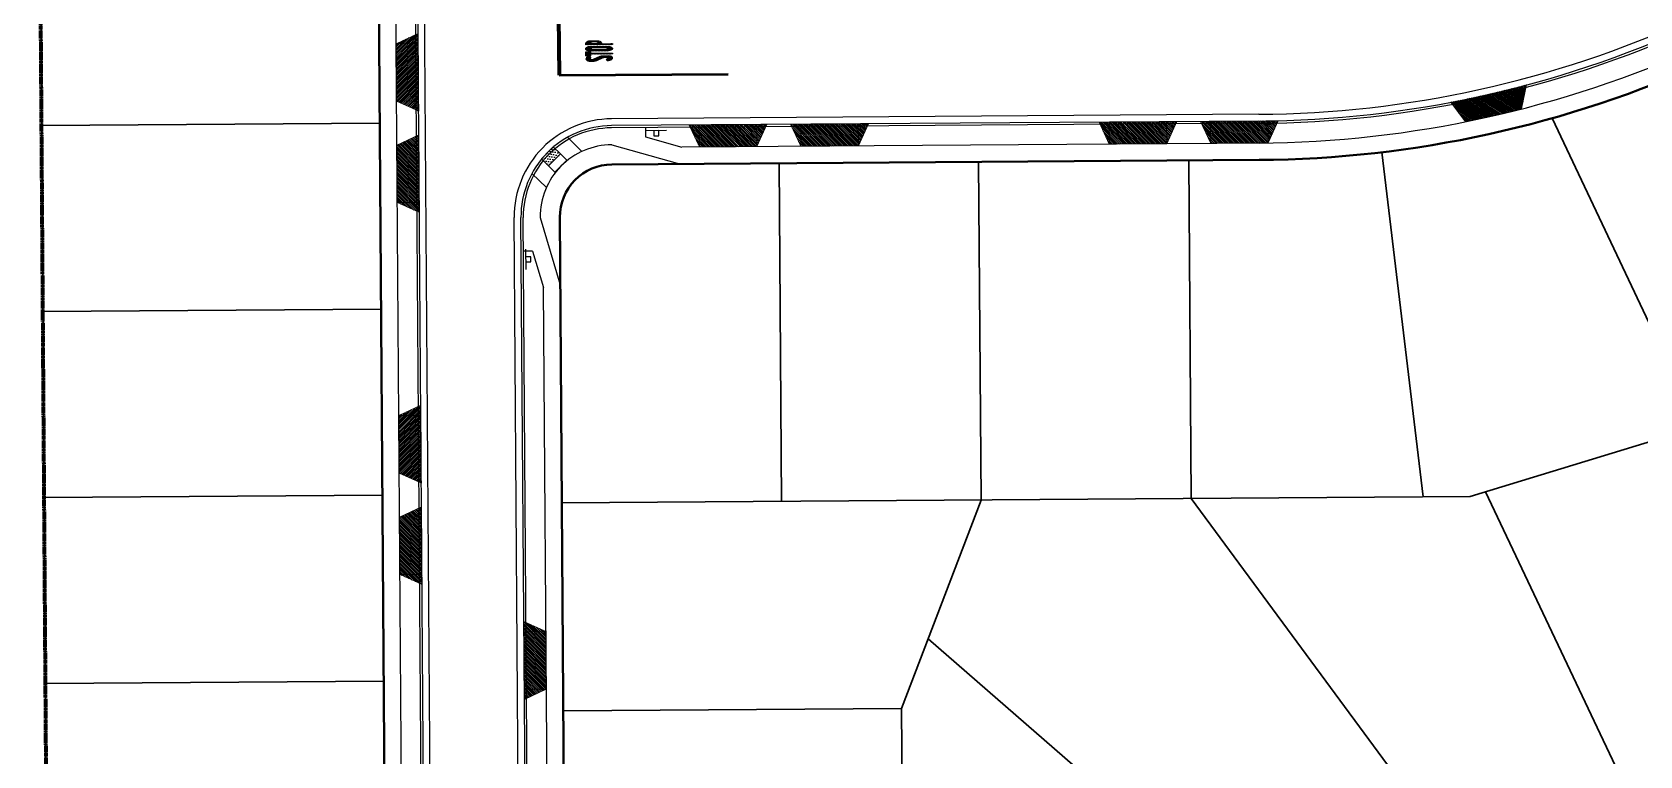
# Model space of a CAD drawing. Header units: feet. Extents: x 627 to 1424, y 217 to 1375.
# Drawn here: x 630.6 to 1105.8, y 506.2 to 720.3 of the extents above; entities that cross this region are included whole.
import ezdxf
from ezdxf.enums import TextEntityAlignment as Align

# ---------------------------------------------------------------- set-up
doc = ezdxf.new("R2010")
doc.units = ezdxf.units.FT
doc.header["$MEASUREMENT"] = 0
doc.linetypes.add('PHANTOM2', pattern=[1.25, 0.625, -0.125, 0.125, -0.125, 0.125, -0.125])
for name, color, linetype, lineweight in [('C-ROAD-DRWY', 1, 'Continuous', 18), ('C-ROAD-DRWY-PATT', 254, 'Continuous', 25), ('C-ROAD-RAMP', 2, 'Continuous', 25), ('C-ROAD-SIGN', 2, 'Continuous', 25), ('C-ROAD-STRP-12IN', 5, 'Continuous', 100), ('C-ROAD-STRP-D35', 4, 'Continuous', 50), ('C-ROAD-STRP-MRKG', 2, 'Continuous', 25), ('V-BNDY-PHAS-LINE', 171, 'PHANTOM2', 100), ('V-PROP-LINE', 3, 'Continuous', 30), ('V-ROAD-ROW', 4, 'Continuous', 40), ('V-ROAD-SWLK', 6, 'Continuous', 25)]:
    doc.layers.add(name, color=color, linetype=linetype, lineweight=lineweight)
for name, color, linetype in [('V-ROAD-CURB-FOC', 103, 'Continuous'), ('V-ROAD-CURB-LIP', 1, 'Continuous'), ('V-ROAD-CURB-TBC', 2, 'Continuous')]:
    doc.layers.add(name, color=color, linetype=linetype)
pattern_1 = [(134.911579968, (-6687747.27462, -2007626.33837), (-0.26557393521, -0.26475551918), [])]
pattern_2 = [(135.4012, (794.31454, 714.67321), (-0.0877672, -0.0890052), [])]

# ---------------------------------------------------------------- blocks, each defined once
blk = doc.blocks.new('SIGN')
blk.add_line((3, 0), (-3, 0))
blk.add_lwpolyline([(0.75, 0), (-0.75, 0), (-0.75, -1.5), (0.75, -1.5)], close=True)
at = {"flags": 1}
blk.add_attdef('CODE', text='', height=0.2, dxfattribs=at).set_placement((0, -0.75), align=Align.MIDDLE_CENTER)

msp = doc.modelspace()

# ---------------------------------------------------------------- hatches: boundary and pattern name
at = {"layer": 'C-ROAD-DRWY-PATT'}
h = msp.add_hatch(dxfattribs=at)
h.set_pattern_fill('ANSI31', color=256, scale=3, angle=0.3128, style=0)
h.set_pattern_definition([(45.3128, (743.38777, 693.89034), (-0.266609, 0.2637133), [])])
h.paths.add_polyline_path([(738.35, 699.86), (744.87, 696.9, -0.000023), (744.71, 719.9), (738.23, 716.85, -0.000001)])
h = msp.add_hatch(dxfattribs=at)
h.set_pattern_fill('ANSI31', color=256, scale=3, angle=89.9116, style=0)
h.set_pattern_definition(pattern_1)
h.paths.add_polyline_path([(738.44, 686.86), (744.92, 689.9, 0.000023), (745.08, 666.9), (738.56, 669.86, 0.000001)])
h = msp.add_hatch(dxfattribs=at)
h.set_pattern_fill('ANSI31', color=256, scale=3, angle=90.3128, style=0)
h.set_pattern_definition([(135.3128, (850.81625, 691.46926), (-0.2637133, -0.266609), [])])
h.paths.add_polyline_path([(844.85, 686.43), (847.81, 692.95, -0.000023), (824.81, 692.79), (827.85, 686.31, -0.000001)])
h = msp.add_hatch(dxfattribs=at)
h.set_pattern_fill('ANSI31', color=256, scale=3, angle=89.9116, style=0)
h.set_pattern_definition(pattern_1)
h.paths.add_polyline_path([(857.85, 686.52), (854.81, 693, 0.000023), (877.81, 693.16), (874.85, 686.64, 0.000001)])
h = msp.add_hatch(dxfattribs=at)
h.set_pattern_fill('ANSI31', color=256, scale=3, angle=90.3128, style=0)
h.set_pattern_definition([(135.3128, (971.98327, 692.3178), (-0.2637133, -0.266609), [])])
h.paths.add_polyline_path([(966.02, 687.28), (968.97, 693.8, -0.000023), (945.97, 693.64), (949.02, 687.16, -0.000001)])
h = msp.add_hatch(dxfattribs=at)
h.set_pattern_fill('ANSI31', color=256, scale=3, angle=0.3128, style=0)
h.set_pattern_definition([(45.3128, (744.168, 583.8931), (-0.266609, 0.2637133), [])])
h.paths.add_polyline_path([(739.13, 589.86), (745.65, 586.9, -0.000023), (745.49, 609.9), (739.01, 606.86, -0.000001)])
h = msp.add_hatch(dxfattribs=at)
h.set_pattern_fill('ANSI31', color=256, scale=3, angle=89.9116, style=0)
h.set_pattern_definition(pattern_1)
h.paths.add_polyline_path([(739.22, 576.86), (745.7, 579.9, 0.000023), (745.86, 556.9), (739.34, 559.86, 0.000001)])
h = msp.add_hatch(dxfattribs=at)
h.set_pattern_fill('ANSI31', color=256, scale=3, angle=89.9116, style=0)
h.set_pattern_definition(pattern_1)
h.paths.add_polyline_path([(782.58, 525.99), (776.1, 522.94, 0.000023), (775.94, 545.94), (782.46, 542.99, 0.000001)])
at = {"layer": 'C-ROAD-RAMP'}
h = msp.add_hatch(dxfattribs=at)
h.set_pattern_fill('DOTS', color=256, scale=12, angle=350.3404, style=0)
h.set_pattern_definition([(350.340360058, (-6687745.93565, -2007619.90924), (0.49552946114, 0.67644331111), [0, -0.75])])
edge = h.paths.add_edge_path()
edge.add_line((786.75, 684.26), (784.66, 686.32))
edge.add_arc((379.78, 1082.1), 566.19, 315.1457, 315.6517, ccw=False)
edge.add_line((781.15, 682.76), (783.24, 680.7))
edge.add_line((783.24, 680.7), (786.75, 684.26))
at = {"layer": 'C-ROAD-STRP-MRKG'}
h = msp.add_hatch(dxfattribs=at)
h.set_pattern_fill('ANSI31', color=256, angle=90.4012, style=0)
h.set_pattern_definition(pattern_2)
edge = h.paths.add_edge_path(flags=16)
edge.add_arc((796.15, 716.88), 0.558, 89.6811, 186.4593, ccw=False)
edge.add_line((796.15, 717.44), (797.57, 717.45))
edge.add_arc((797.38, 716.82), 0.655, 1.0105, 72.7825, ccw=False)
edge.add_line((798.03, 716.83), (795.59, 716.81))
edge = h.paths.add_edge_path()
edge.add_line((802.17, 716.56), (794.25, 716.51))
edge.add_line((794.25, 716.51), (794.25, 716.68))
edge.add_arc((794.85, 716.81), 0.621, 145.9624, 192.2299, ccw=False)
edge.add_arc((795.26, 716.62), 1.06, 110.3158, 149.6544, ccw=False)
edge.add_arc((795.44, 715.98), 1.73, 89.8836, 108.4276, ccw=False)
edge.add_line((795.44, 717.71), (797.64, 717.72))
edge.add_arc((797.66, 715.04), 2.68, 75.9549, 90.4012, ccw=False)
edge.add_arc((798.13, 716.9), 0.766, -4.5749, 75.9549, ccw=False)
edge.add_line((798.89, 716.84), (802.17, 716.86))
edge.add_line((802.17, 716.86), (802.17, 716.56))
h = msp.add_hatch(dxfattribs=at)
h.set_pattern_fill('ANSI31', color=256, angle=90.4012, style=0)
h.set_pattern_definition(pattern_2)
edge = h.paths.add_edge_path(flags=16)
edge.add_line((800.52, 715.06), (796.15, 715.03))
edge.add_arc((796.14, 716.69), 1.66, 266.6667, 270.4012, ccw=False)
edge.add_arc((796.08, 715.6), 0.561, 231.2612, 266.6667, ccw=False)
edge.add_arc((795.88, 715.36), 0.251, 129.5413, 231.2612, ccw=False)
edge.add_arc((796.1, 715.1), 0.584, 84.7986, 129.5413, ccw=False)
edge.add_line((796.15, 715.68), (800.51, 715.71))
edge.add_arc((800.5, 715.31), 0.405, 12.0262, 88.3307, ccw=False)
edge.add_arc((800.49, 715.48), 0.418, 273.9081, 347.34, ccw=False)
edge = h.paths.add_edge_path()
edge.add_arc((801.44, 715.68), 0.791, 288.3417, 339.5569, ccw=False)
edge.add_arc((800.72, 717.06), 2.34, 275.6306, 294.5118, ccw=False)
edge.add_line((800.95, 714.73), (795.6, 714.69))
edge.add_arc((795.39, 716.97), 2.29, 262.4397, 275.1677, ccw=False)
edge.add_arc((795.36, 716.4), 1.72, 238.0349, 260.8724, ccw=False)
edge.add_arc((794.85, 715.4), 0.611, 185.045, 228.8286, ccw=False)
edge.add_arc((794.85, 715.3), 0.61, 131.9306, 175.8008, ccw=False)
edge.add_arc((795.38, 714.31), 1.72, 99.9301, 122.7676, ccw=False)
edge.add_arc((795.41, 713.73), 2.29, 85.6348, 98.3628, ccw=False)
edge.add_line((795.59, 716.02), (800.94, 716.06))
edge.add_arc((800.74, 713.72), 2.34, 66.2906, 85.1719, ccw=False)
edge.add_arc((801.48, 715.16), 0.733, 35.0827, 73.7132, ccw=False)
edge.add_arc((801.85, 715.34), 0.334, 10.8785, 47.8842, ccw=False)
h = msp.add_hatch(dxfattribs=at)
h.set_pattern_fill('ANSI31', color=256, angle=90.4012, style=0)
h.set_pattern_definition(pattern_2)
edge = h.paths.add_edge_path()
edge.add_arc((800.01, 710.83), 2, 90.4012, 114.1965, ccw=False)
edge.add_line((800, 712.83), (800.51, 712.83))
edge.add_arc((800.57, 712.49), 0.348, 39.0371, 99.6609, ccw=False)
edge.add_arc((800.61, 712.53), 0.289, -38.2346, 39.0371, ccw=False)
edge.add_arc((800.13, 714.07), 1.86, 275.5481, 292.3956, ccw=False)
edge.add_line((800.31, 712.22), (800.53, 711.89))
edge.add_line((800.53, 711.89), (800.94, 711.89))
edge.add_arc((801.02, 713.28), 1.39, 266.8246, 300.9963)
edge.add_arc((801.42, 712.9), 0.867, 291.7769, 327.7208)
edge.add_arc((801.89, 712.6), 0.311, 327.7208, 396.3502)
edge.add_arc((800.3, 711.37), 2.32, 37.517, 45.5077)
edge.add_arc((801.19, 711.7), 1.52, 61.0734, 94.0423)
edge.add_line((801.08, 713.21), (799.22, 713.2))
edge.add_arc((799.23, 711.2), 2, 90.4012, 114.1965)
edge.add_line((798.41, 713.02), (796.66, 712.24))
edge.add_arc((795.84, 714.06), 2, 270.4012, 294.1965, ccw=False)
edge.add_line((795.86, 712.06), (795.56, 712.06))
edge.add_arc((795.56, 712.36), 0.307, 133.6111, 270.4012, ccw=False)
edge.add_arc((795.69, 711.89), 0.78, 84.2167, 116.3274, ccw=False)
edge.add_line((795.77, 712.66), (795.54, 713.03))
edge.add_arc((795.78, 710.43), 2.61, 95.3219, 113.6289)
edge.add_arc((795.09, 712.06), 0.842, 114.9379, 150.8125)
edge.add_arc((794.62, 712.32), 0.308, 150.8125, 229.045)
edge.add_arc((795.08, 712.63), 0.858, 219.2869, 257.5229)
edge.add_arc((795.46, 713.55), 1.84, 252.1161, 275.84)
edge.add_line((795.65, 711.72), (796.71, 711.72))
edge.add_arc((796.7, 713.72), 2, 270.4012, 294.1965)
edge.add_line((797.52, 711.9), (799.19, 712.65))
h = msp.add_hatch(dxfattribs=at)
h.set_pattern_fill('ANSI31', color=256, angle=90.4012, style=0)
h.set_pattern_definition(pattern_2)
h.paths.add_polyline_path([(802.19, 713.8), (795.62, 713.76), (795.62, 713.24), (794.32, 713.23), (794.32, 714.48), (795.62, 714.49), (795.62, 714), (802.19, 714.05)])

# ---------------------------------------------------------------- linework, layer by layer
at = {"layer": 'C-ROAD-DRWY'}
for p, q in [((738.23, 716.85), (744.73, 716.9)), ((1070.91, 697.54), (1069.46, 703.88)), ((1072.36, 704.64), (1070.91, 697.54)), ((738.35, 699.86), (744.85, 699.9)), ((1054.33, 693.75), (1049.94, 699.52)), ((1054.33, 693.75), (1052.88, 700.09)), ((979.02, 687.37), (978.97, 693.87)), ((996.02, 687.5), (995.97, 694)), ((996.02, 687.5), (998.97, 694.06)), ((827.85, 686.31), (827.81, 692.81)), ((844.85, 686.43), (844.81, 692.93)), ((857.85, 686.52), (857.81, 693.02)), ((874.85, 686.64), (874.81, 693.14)), ((949.02, 687.16), (948.97, 693.66)), ((966.02, 687.28), (965.97, 693.78)), ((975.97, 693.85), (979.02, 687.37)), ((738.44, 686.86), (744.94, 686.9)), ((738.56, 669.86), (745.06, 669.9)), ((739.01, 606.86), (745.51, 606.9)), ((739.13, 589.86), (745.63, 589.9)), ((739.22, 576.86), (745.72, 576.9)), ((739.34, 559.86), (745.84, 559.9)), ((782.46, 542.99), (775.96, 542.94)), ((782.58, 525.99), (776.08, 525.94))]:
    msp.add_line(p, q, dxfattribs=at)
at = {"layer": 'C-ROAD-DRWY', "flags": 128}
for points in [[(738.35, 699.86, 0.000001), (738.23, 716.85), (744.71, 719.9, 0.000023), (744.87, 696.9), (738.35, 699.86)], [(738.44, 686.86, -0.000001), (738.56, 669.86), (745.08, 666.9, -0.000023), (744.92, 689.9), (738.44, 686.86)], [(844.85, 686.43, 0.000001), (827.85, 686.31), (824.81, 692.79, 0.000023), (847.81, 692.95), (844.85, 686.43)], [(857.85, 686.52, -0.000001), (874.85, 686.64), (877.81, 693.16, -0.000023), (854.81, 693), (857.85, 686.52)], [(966.02, 687.28, 0.000001), (949.02, 687.16), (945.97, 693.64, 0.000023), (968.97, 693.8), (966.02, 687.28)], [(739.13, 589.86, 0.000001), (739.01, 606.86), (745.49, 609.9, 0.000023), (745.65, 586.9), (739.13, 589.86)], [(739.22, 576.86, -0.000001), (739.34, 559.86), (745.86, 556.9, -0.000023), (745.7, 579.9), (739.22, 576.86)], [(782.58, 525.99, -0.000001), (782.46, 542.99), (775.94, 545.94, -0.000023), (776.1, 522.94), (782.58, 525.99)]]:
    msp.add_lwpolyline(points, format="xyb", dxfattribs=at)
at = {"layer": 'C-ROAD-DRWY'}
for centre, radius, start, end in [((990.64, 1010.5), 316.59, 280.7966, 284.9601), ((-312.97, 185977.74), 185288.38, 270.3985778, 270.4039128), ((991.02, 1008.96), 315, 270.4012, 271.4465), ((991.02, 1008.96), 321.5, 281.3578, 284.3887), ((22896.98, -3127713.6), 3128477.74, 90.40115373, 90.40141473), ((991.02, 1008.96), 321.5, 270.4012, 270.8908)]:
    msp.add_arc(centre, radius, start, end, dxfattribs=at)
at = {"layer": 'C-ROAD-DRWY-PATT'}
for p, q in [((1071.63, 701.05), (1067.8, 703.46)), ((1071.71, 701.44), (1068.3, 703.59)), ((1071.79, 701.83), (1068.8, 703.71)), ((1071.87, 702.22), (1069.3, 703.84)), ((1071.95, 702.62), (1069.8, 703.97)), ((1072.03, 703.01), (1070.3, 704.1)), ((1072.11, 703.4), (1070.8, 704.23)), ((1072.19, 703.8), (1071.29, 704.36)), ((1072.27, 704.19), (1071.79, 704.49)), ((1072.35, 704.58), (1072.28, 704.62)), ((1058.06, 694.53), (1050.09, 699.55)), ((1057.53, 694.41), (1050.41, 698.9)), ((1058.58, 694.64), (1050.63, 699.65)), ((1059.11, 694.75), (1051.17, 699.75)), ((1059.63, 694.87), (1051.71, 699.86)), ((1060.15, 694.98), (1052.24, 699.96)), ((1060.67, 695.09), (1052.78, 700.07)), ((1061.19, 695.21), (1053.31, 700.18)), ((1061.71, 695.33), (1053.84, 700.29)), ((1062.23, 695.44), (1054.37, 700.39)), ((1062.75, 695.56), (1054.9, 700.5)), ((1063.26, 695.68), (1055.43, 700.61)), ((1063.78, 695.8), (1055.96, 700.72)), ((1064.29, 695.92), (1056.48, 700.84)), ((1064.8, 696.04), (1057.01, 700.95)), ((1065.31, 696.16), (1057.53, 701.06)), ((1065.82, 696.28), (1058.06, 701.17)), ((1066.33, 696.4), (1058.58, 701.29)), ((1066.84, 696.53), (1059.1, 701.4)), ((1067.35, 696.65), (1059.62, 701.52)), ((1067.86, 696.78), (1060.14, 701.64)), ((1068.36, 696.9), (1060.66, 701.75)), ((1068.87, 697.03), (1061.17, 701.87)), ((1069.37, 697.15), (1061.69, 701.99)), ((1069.87, 697.28), (1062.2, 702.11)), ((1070.37, 697.41), (1062.72, 702.23)), ((1070.87, 697.53), (1063.23, 702.35)), ((1070.99, 697.91), (1063.74, 702.47)), ((1071.07, 698.3), (1064.25, 702.59)), ((1071.15, 698.69), (1064.76, 702.71)), ((1071.23, 699.08), (1065.27, 702.84)), ((1071.31, 699.48), (1065.78, 702.96)), ((1071.39, 699.87), (1066.28, 703.08)), ((1071.47, 700.26), (1066.79, 703.21)), ((1071.55, 700.65), (1067.29, 703.33)), ((986.38, 687.42), (979.95, 693.87)), ((986.9, 687.42), (980.47, 693.87)), ((987.43, 687.43), (981, 693.87)), ((987.95, 687.43), (981.53, 693.88)), ((988.48, 687.43), (982.05, 693.88)), ((989, 687.44), (982.58, 693.89)), ((989.53, 687.44), (983.1, 693.89)), ((990.06, 687.45), (983.63, 693.89)), ((990.58, 687.45), (984.15, 693.9)), ((991.11, 687.46), (984.68, 693.9)), ((991.63, 687.46), (985.2, 693.91)), ((992.16, 687.46), (985.73, 693.91)), ((992.68, 687.47), (986.25, 693.92)), ((993.21, 687.47), (986.78, 693.92)), ((993.73, 687.48), (987.3, 693.92)), ((994.26, 687.48), (987.83, 693.93)), ((994.78, 687.49), (988.35, 693.93)), ((995.31, 687.49), (988.88, 693.94)), ((995.83, 687.5), (989.4, 693.94)), ((996.12, 687.73), (989.93, 693.95)), ((996.29, 688.1), (990.45, 693.96)), ((996.45, 688.47), (990.97, 693.96)), ((996.62, 688.83), (991.5, 693.97)), ((996.78, 689.2), (992.02, 693.97)), ((996.95, 689.56), (992.55, 693.98)), ((997.11, 689.93), (993.07, 693.98)), ((997.28, 690.29), (993.59, 693.99)), ((997.44, 690.66), (994.12, 694)), ((997.61, 691.03), (994.64, 694)), ((997.77, 691.39), (995.16, 694.01)), ((997.94, 691.76), (995.69, 694.02)), ((998.1, 692.12), (996.21, 694.02)), ((998.26, 692.49), (996.73, 694.03)), ((998.43, 692.86), (997.25, 694.04)), ((998.59, 693.22), (997.78, 694.04)), ((998.76, 693.59), (998.3, 694.05)), ((998.92, 693.95), (998.82, 694.06)), ((1057.01, 694.3), (1051.06, 698.05)), ((1056.48, 694.19), (1051.71, 697.2)), ((1055.95, 694.08), (1052.36, 696.34)), ((1055.42, 693.97), (1053.01, 695.49)), ((1054.89, 693.87), (1053.66, 694.64)), ((982.17, 687.39), (976.19, 693.39)), ((982.7, 687.39), (976.26, 693.85)), ((981.65, 687.38), (976.66, 692.39)), ((983.22, 687.39), (976.79, 693.85)), ((981.12, 687.38), (977.13, 691.38)), ((983.75, 687.4), (977.32, 693.85)), ((980.59, 687.38), (977.6, 690.38)), ((984.27, 687.4), (977.84, 693.86)), ((980.07, 687.37), (978.08, 689.37)), ((984.8, 687.41), (978.37, 693.86)), ((985.33, 687.41), (978.89, 693.86)), ((985.85, 687.41), (979.42, 693.86)), ((1054.35, 693.76), (1054.31, 693.78)), ((979.54, 687.37), (978.55, 688.37))]:
    msp.add_line(p, q, dxfattribs=at)
at = {"layer": 'C-ROAD-RAMP'}
for p, q in [((793.13, 684.99), (788.88, 689.18)), ((786.75, 684.26), (784.66, 686.32)), ((781.15, 682.76), (783.24, 680.7)), ((783.24, 680.7), (785.14, 678.82)), ((785.14, 678.82), (788.65, 682.38)), ((788.65, 682.38), (786.75, 684.26)), ((782.6, 674.31), (778.35, 678.5))]:
    msp.add_line(p, q, dxfattribs=at)
at = {"layer": 'C-ROAD-RAMP', "flags": 128}
for points in [[(784.66, 686.32), (781.15, 682.76)], [(786.75, 684.26), (783.24, 680.7)]]:
    msp.add_lwpolyline(points, dxfattribs=at)
at = {"layer": 'C-ROAD-STRP-12IN'}
msp.add_line((786.24, 724.79), (786.36, 707.52), dxfattribs=at)
at = {"layer": 'C-ROAD-STRP-D35'}
msp.add_line((786.36, 707.52), (836.36, 707.87), dxfattribs=at)
at = {"layer": 'C-ROAD-STRP-MRKG'}
msp.add_line((795.55, 713.01), (795.53, 713.03), dxfattribs=at)
for points in [[(802.17, 716.56), (794.25, 716.51), (794.25, 716.68, -0.204668), (794.34, 717.16, -0.173353), (794.89, 717.62, -0.08109), (795.44, 717.71), (797.64, 717.72, -0.063118), (798.31, 717.64, -0.36659), (798.89, 716.84), (802.17, 716.86)], [(799.19, 712.65, -0.104201), (800, 712.83), (800.51, 712.83, -0.270868), (800.84, 712.71, -0.350547), (800.84, 712.35, -0.073644), (800.31, 712.22), (800.53, 711.89), (800.94, 711.89, 0.150217), (801.74, 712.09, 0.158133), (802.15, 712.43, 0.308736), (802.14, 712.78, 0.03488), (801.92, 713.02, 0.144855), (801.08, 713.21), (799.22, 713.2, 0.104201), (798.41, 713.02), (796.66, 712.24, -0.104201), (795.86, 712.06), (795.56, 712.06, -0.679537), (795.35, 712.59, -0.141033), (795.77, 712.66), (795.54, 713.03, 0.08005), (794.73, 712.83, 0.157824), (794.35, 712.47, 0.355261), (794.42, 712.09, 0.168401), (794.9, 711.8, 0.103886), (795.65, 711.72), (796.71, 711.72, 0.104201), (797.52, 711.9)], [(795.59, 716.81, -0.449303), (796.15, 717.44), (797.57, 717.45, -0.32382), (798.03, 716.83)]]:
    msp.add_lwpolyline(points, format="xyb", close=True, dxfattribs=at)
for points in [[(802.18, 715.4, -0.227264), (801.69, 714.93, -0.082572), (800.95, 714.73), (795.6, 714.69, -0.055594), (795.09, 714.7, -0.099979), (794.45, 714.94, -0.1934), (794.24, 715.34, -0.193793), (794.45, 715.75, -0.099979), (795.08, 716, -0.055594), (795.59, 716.02), (800.94, 716.06, -0.082572), (801.68, 715.87, -0.170172), (802.08, 715.58, -0.162886), (802.18, 715.4, 0.084679)], [(800.52, 715.06), (796.15, 715.03, -0.016297), (796.05, 715.04, -0.155727), (795.73, 715.16, -0.475476), (795.72, 715.55, -0.197745), (796.15, 715.68), (800.51, 715.71, -0.345814), (800.9, 715.39, -0.331841), (800.52, 715.06, -0.451014)]]:
    msp.add_lwpolyline(points, format="xyb", dxfattribs=at)
msp.add_lwpolyline([(802.19, 713.8), (795.62, 713.76), (795.62, 713.24), (794.32, 713.23), (794.32, 714.48), (795.62, 714.49), (795.62, 714), (802.19, 714.05)], close=True, dxfattribs=at)
at = {"layer": 'V-BNDY-PHAS-LINE'}
msp.add_lwpolyline([(1145.11, 450.49, 0.384484), (1020.47, 243.24), (968.45, 233.09, 0.3654), (952.88, 245.62), (867.84, 243.65, -0.004045), (859.32, 243.52), (805.09, 243.14, 0.41424), (789.7, 227.53), (789.74, 220.98), (736.74, 220.61), (736.7, 227.16, 0.414187), (721.09, 242.55), (631.59, 241.92), (631.21, 294.92), (636.21, 294.96), (630.6, 1086.81)], format="xyb", dxfattribs=at)
at = {"layer": 'V-PROP-LINE'}
for p, q in [((636.21, 294.96), (630.6, 1086.81)), ((1166.22, 512.31), (1079.9, 694.79)), ((733.39, 693.32), (633.39, 692.62)), ((1041.76, 582.8), (1029.62, 684.75)), ((852.09, 581.48), (851.39, 681.47)), ((911.09, 581.89), (910.38, 681.89)), ((973.25, 582.32), (972.55, 682.32)), ((733.78, 638.32), (633.78, 637.62)), ((1123.06, 603.55), (1055.64, 582.9)), ((734.17, 583.32), (634.17, 582.62)), ((1055.64, 582.9), (787.19, 581.02)), ((887.62, 520.22), (911.09, 581.89)), ((973.25, 582.32), (1059.12, 465.78)), ((1104.05, 491.73), (1060.25, 584.31)), ((895.47, 540.84), (1021.51, 431.11)), ((734.56, 528.32), (634.56, 527.62)), ((887.62, 520.22), (787.63, 519.52)), ((888.49, 398.23), (887.62, 520.22))]:
    msp.add_line(p, q, dxfattribs=at)
at = {"layer": 'V-ROAD-CURB-FOC'}
for p, q in [((747.6, 311.24), (743.33, 913.75)), ((993.23, 693.97), (801.9, 692.63)), ((777.6, 311.44), (775.09, 665.44))]:
    msp.add_line(p, q, dxfattribs=at)
for centre, radius, start, end in [((991.02, 1008.96), 315, 270.4012, 294.4167), ((802.09, 665.63), 27, 90.4012, 180.4064)]:
    msp.add_arc(centre, radius, start, end, dxfattribs=at)
at = {"layer": 'V-ROAD-CURB-LIP'}
for p, q in [((749.6, 311.25), (745.33, 913.76)), ((993.21, 695.97), (801.88, 694.63)), ((775.6, 311.43), (773.09, 665.42))]:
    msp.add_line(p, q, dxfattribs=at)
for centre, radius, start, end in [((991.02, 1008.96), 313, 270.4012, 294.4167), ((802.09, 665.63), 29, 90.4012, 180.4064)]:
    msp.add_arc(centre, radius, start, end, dxfattribs=at)
at = {"layer": 'V-ROAD-CURB-TBC'}
for p, q in [((746.93, 311.23), (742.66, 913.74)), ((993.23, 693.3), (801.9, 691.96)), ((778.27, 311.45), (775.76, 665.44))]:
    msp.add_line(p, q, dxfattribs=at)
for centre, radius, start, end in [((991.02, 1008.96), 315.67, 270.4012, 294.4167), ((802.09, 665.63), 26.33, 90.4012, 180.4064)]:
    msp.add_arc(centre, radius, start, end, dxfattribs=at)
at = {"layer": 'V-ROAD-ROW'}
for p, q in [((736.1, 311.16), (731.83, 913.67)), ((993.31, 682.47), (801.98, 681.13)), ((789.1, 311.53), (786.59, 665.52))]:
    msp.add_line(p, q, dxfattribs=at)
for centre, radius, start, end in [((991.02, 1008.96), 326.5, 270.4012, 294.4167), ((802.09, 665.63), 15.5, 90.4012, 180.4064)]:
    msp.add_arc(centre, radius, start, end, dxfattribs=at)
at = {"layer": 'V-ROAD-SWLK'}
for p, q in [((740.96, 331.91), (736.83, 913.7)), ((811.91, 692.03), (811.92, 689.32)), ((811.92, 689.32), (822.66, 686.27)), ((801.94, 686.96), (821.98, 681.27)), ((993.27, 687.47), (822.66, 686.27)), ((780.76, 665.48), (786.73, 645.52)), ((778.54, 655.46), (775.83, 655.44)), ((778.54, 655.46), (781.74, 644.77)), ((783.95, 332.2), (781.74, 644.77))]:
    msp.add_line(p, q, dxfattribs=at)
for centre, radius, start, end in [((991.02, 1008.96), 321.5, 270.4012, 294.4167), ((802.09, 665.63), 21.33, 90.4012, 180.4064)]:
    msp.add_arc(centre, radius, start, end, dxfattribs=at)

# ---------------------------------------------------------------- block references
at = {"layer": 'C-ROAD-SIGN'}
for p, rotation in [((815.09, 691.13), 0.4012453002022766), ((776.49, 653.04), 90.40640990260975)]:
    msp.add_blockref('SIGN', p, dxfattribs=dict(at, rotation=rotation))

doc.saveas('drawing.dxf')
